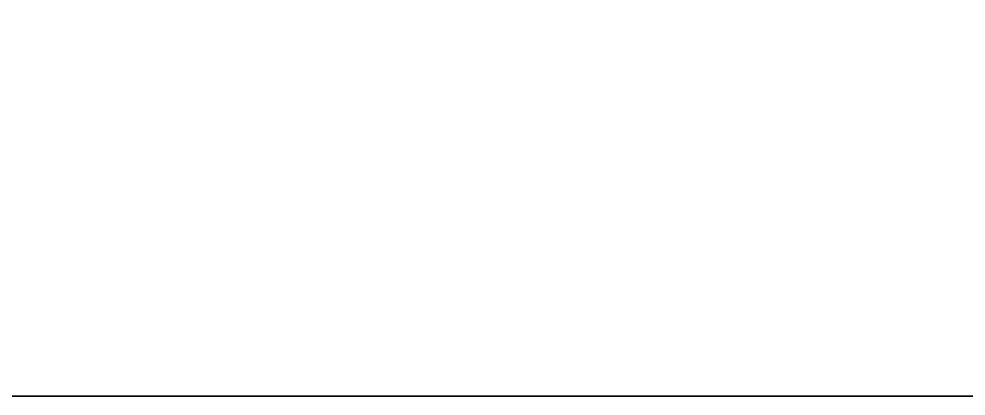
# Model space of a CAD drawing. Extents: x 0 to 2808, y -3840 to 0.
# Drawn here: x 1309.6 to 1676.2, y -3840 to -3694.2 of the extents above; entities that cross this region are included whole.
import ezdxf

# ---------------------------------------------------------------- set-up
doc = ezdxf.new("R2010")
doc.units = 0
doc.layers.add('LAYER0', color=7, linetype='CONTINUOUS')
doc.layers.add('LAYER1', color=7, linetype='CONTINUOUS')

msp = doc.modelspace()

# ---------------------------------------------------------------- linework, layer by layer
at = {"layer": 'LAYER0', "invisible_edges": 1}
for points in [[(2790, 0), (0, -3840), (0, 0), (2790, 0)], [(2790, -3840, 5), (0, 0, 5), (0, -3840, 5), (2790, -3840, 5)], [(0, 0, 5), (2790, -3840, 5), (2790, 0, 5), (0, 0, 5)], [(0, -3840), (2790, 0), (2790, -3840), (0, -3840)], [(2790, -3840, 5), (0, -3840), (2790, -3840), (2790, -3840, 5)], [(0, -3840), (2790, -3840, 5), (0, -3840, 5), (0, -3840)]]:
    msp.add_3dface(points, dxfattribs=at)
at = {"layer": 'LAYER1'}
for points, invisible_edges in [([(950, -3840, 5), (2640, -3690, 5), (2790, -3840, 5), (950, -3840, 5)], 3), ([(2640, -3690, 5), (950, -3840, 5), (950, -3690, 5), (2640, -3690, 5)], 1), ([(0, -3840, 2670), (220, -3840, 2225), (2790, -3840, 2670), (0, -3840, 2670)], 3), ([(950, -3840, 2225), (2790, -3840, 2670), (220, -3840, 2225), (950, -3840, 2225)], 3), ([(950, -3840, 5), (2790, -3840, 2670), (950, -3840, 2225), (950, -3840, 5)], 3), ([(2790, -3840, 2670), (950, -3840, 5), (2790, -3840, 5), (2790, -3840, 2670)], 1)]:
    msp.add_3dface(points, dxfattribs=dict(at, invisible_edges=invisible_edges))

doc.saveas('drawing.dxf')
